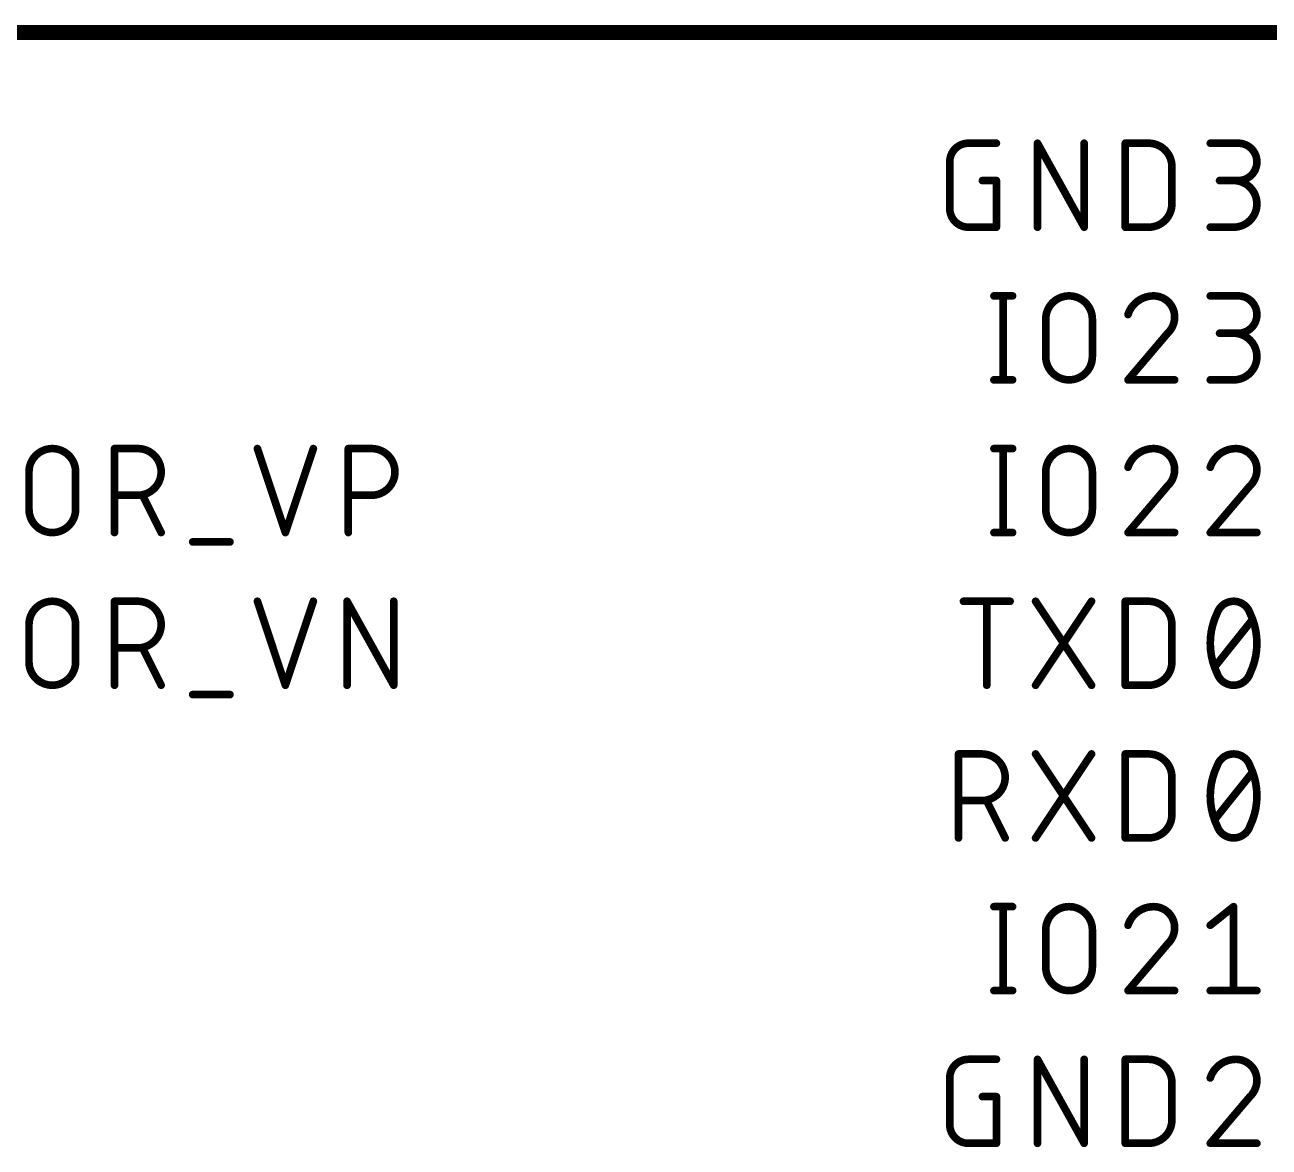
# Model space of a CAD drawing. Extents: x 0 to 389, y 0 to 264.
# Drawn here: x 224.75 to 245.45, y 182.12 to 200.79 of the extents above; entities that cross this region are included whole.
import ezdxf

# ---------------------------------------------------------------- set-up
doc = ezdxf.new("R2010")
doc.units = 0
doc.layers.add('94', color=12, linetype='CONTINUOUS')
doc.layers.add('95', color=251, linetype='CONTINUOUS')

msp = doc.modelspace()

# ---------------------------------------------------------------- linework, layer by layer
at = {"layer": '94', "const_width": 0.254}
msp.add_lwpolyline([(217.17, 200.66), (247.65, 200.66)], dxfattribs=at)
at = {"layer": '95'}
for points, const_width in [([(240.4493, 198.8185, 0.4142), (240.1389, 198.5081)], 0.127), ([(240.4493, 198.8502, 1), (240.4493, 198.7868)], 0.0635), ([(240.4493, 198.7868, 1), (240.4493, 198.8502)], 0.0635), ([(240.915, 198.7868, 1), (240.915, 198.8502)], 0.0635), ([(241.6268, 198.8339, 1), (241.5712, 198.8031)], 0.0635), ([(241.6308, 198.8185, 1), (241.5673, 198.8185)], 0.0635), ([(242.4069, 198.8185, 1), (242.3434, 198.8185)], 0.0635), ([(243.0909, 198.8185, 1), (243.0274, 198.8185)], 0.0635), ([(243.0591, 198.8502, 1), (243.0591, 198.7868)], 0.0635), ([(243.8352, 198.4304, 0.4142), (243.4472, 198.8185)], 0.127), ([(243.4472, 198.8502, 1), (243.4472, 198.7868)], 0.0635), ([(243.4472, 198.7868, 1), (243.4472, 198.8502)], 0.0635), ([(244.4736, 198.8502, 1), (244.4736, 198.7868)], 0.0635), ([(244.9393, 198.1976, 1), (244.9393, 198.8185)], 0.127), ([(244.9393, 198.8502, 1), (244.9393, 198.7868)], 0.0635), ([(244.9393, 198.7868, 1), (244.9393, 198.8502)], 0.0635), ([(240.1706, 198.5081, 1), (240.1071, 198.5081)], 0.0635), ([(240.1071, 198.5081, 1), (240.1706, 198.5081)], 0.0635), ([(243.867, 198.4304, 1), (243.8035, 198.4304)], 0.0635), ([(243.8035, 198.4304, 1), (243.867, 198.4304)], 0.0635), ([(240.6822, 198.2294, 1), (240.6822, 198.1659)], 0.0635), ([(240.9468, 198.1976, 1), (240.8833, 198.1976)], 0.0635), ([(240.915, 198.1659, 1), (240.915, 198.2294)], 0.0635), ([(244.6288, 198.2294, 1), (244.6288, 198.1659)], 0.0635), ([(244.8616, 197.4215, 1), (244.8616, 198.1976)], 0.127), ([(244.8616, 198.2294, 1), (244.8616, 198.1659)], 0.0635), ([(244.9393, 198.2294, 1), (244.9393, 198.1659)], 0.0635), ([(244.9393, 198.1659, 1), (244.9393, 198.2294)], 0.0635), ([(240.1389, 197.7319, 0.4142), (240.4493, 197.4215)], 0.127), ([(240.1706, 197.7319, 1), (240.1071, 197.7319)], 0.0635), ([(240.1071, 197.7319, 1), (240.1706, 197.7319)], 0.0635), ([(243.4472, 197.4215, 0.4142), (243.8352, 197.8096)], 0.127), ([(243.867, 197.8096, 1), (243.8035, 197.8096)], 0.0635), ([(243.8035, 197.8096, 1), (243.867, 197.8096)], 0.0635), ([(240.4493, 197.4532, 1), (240.4493, 197.3898)], 0.0635), ([(240.4493, 197.3898, 1), (240.4493, 197.4532)], 0.0635), ([(240.8833, 197.4215, 1), (240.9468, 197.4215)], 0.0635), ([(240.915, 197.3898, 1), (240.915, 197.4532)], 0.0635), ([(241.5673, 197.4215, 1), (241.6308, 197.4215)], 0.0635), ([(242.3434, 197.4215, 1), (242.4069, 197.4215)], 0.0635), ([(242.3474, 197.4061, 1), (242.4029, 197.4369)], 0.0635), ([(243.0591, 197.4532, 1), (243.0591, 197.3898)], 0.0635), ([(243.0274, 197.4215, 1), (243.0909, 197.4215)], 0.0635), ([(243.4472, 197.4532, 1), (243.4472, 197.3898)], 0.0635), ([(243.4472, 197.3898, 1), (243.4472, 197.4532)], 0.0635), ([(244.4736, 197.4532, 1), (244.4736, 197.3898)], 0.0635), ([(244.8616, 197.4532, 1), (244.8616, 197.3898)], 0.0635), ([(244.8616, 197.3898, 1), (244.8616, 197.4532)], 0.0635), ([(240.8736, 196.3102, 1), (240.8736, 196.2468)], 0.0635), ([(241.0606, 196.2785, 1), (240.9971, 196.2785)], 0.0635), ([(241.1841, 196.2468, 1), (241.1841, 196.3102)], 0.0635), ([(242.512, 195.8904, 1), (241.7359, 195.8904)], 0.127), ([(243.5316, 196.2785, 0.3252), (243.1047, 195.9681)], 0.127), ([(243.8808, 195.9292, 0.4142), (243.5316, 196.2785)], 0.127), ([(243.5316, 196.3102, 1), (243.5316, 196.2468)], 0.0635), ([(243.5316, 196.2468, 1), (243.5316, 196.3102)], 0.0635), ([(244.4736, 196.3102, 1), (244.4736, 196.2468)], 0.0635), ([(244.9393, 195.6576, 1), (244.9393, 196.2785)], 0.127), ([(244.9393, 196.3102, 1), (244.9393, 196.2468)], 0.0635), ([(244.9393, 196.2468, 1), (244.9393, 196.3102)], 0.0635), ([(241.7676, 195.8904, 1), (241.7041, 195.8904)], 0.0635), ([(241.7041, 195.8904, 1), (241.7676, 195.8904)], 0.0635), ([(242.5437, 195.8904, 1), (242.4802, 195.8904)], 0.0635), ([(242.4802, 195.8904, 1), (242.5437, 195.8904)], 0.0635), ([(243.0745, 195.9778, 1), (243.1349, 195.9583)], 0.0635), ([(243.7644, 195.6576, 0.2053), (243.8808, 195.9292)], 0.127), ([(243.9126, 195.9292, 1), (243.8491, 195.9293)], 0.0635), ([(243.8491, 195.9292, 1), (243.9126, 195.9292)], 0.0635), ([(243.7425, 195.6806, 1), (243.7863, 195.6346)], 0.0635), ([(243.7886, 195.637, 1), (243.7402, 195.6782)], 0.0635), ([(244.6288, 195.6894, 1), (244.6288, 195.6259)], 0.0635), ([(244.8616, 194.8815, 1), (244.8616, 195.6576)], 0.127), ([(244.8616, 195.6894, 1), (244.8616, 195.6259)], 0.0635), ([(244.9393, 195.6894, 1), (244.9393, 195.6259)], 0.0635), ([(244.9393, 195.6259, 1), (244.9393, 195.6894)], 0.0635), ([(241.7359, 195.2696, 1), (242.512, 195.2696)], 0.127), ([(241.7676, 195.2696, 1), (241.7041, 195.2696)], 0.0635), ([(241.7041, 195.2696, 1), (241.7676, 195.2696)], 0.0635), ([(242.5437, 195.2696, 1), (242.4802, 195.2696)], 0.0635), ([(242.4802, 195.2696, 1), (242.5437, 195.2696)], 0.0635), ([(240.8736, 194.9133, 1), (240.8736, 194.8498)], 0.0635), ([(240.9971, 194.8815, 1), (241.0606, 194.8815)], 0.0635), ([(241.1841, 194.8498, 1), (241.1841, 194.9133)], 0.0635), ([(243.1047, 194.9133, 1), (243.1047, 194.8498)], 0.0635), ([(243.0805, 194.9021, 1), (243.1289, 194.8609)], 0.0635), ([(243.8808, 194.8498, 1), (243.8808, 194.9133)], 0.0635), ([(244.4736, 194.9133, 1), (244.4736, 194.8498)], 0.0635), ([(244.8616, 194.9133, 1), (244.8616, 194.8498)], 0.0635), ([(244.8616, 194.8498, 1), (244.8616, 194.9133)], 0.0635), ([(225.5937, 193.3504, 1), (224.8176, 193.3504)], 0.127), ([(226.2727, 193.7385, 1), (226.2092, 193.7385)], 0.0635), ([(226.241, 193.7703, 1), (226.241, 193.7068)], 0.0635), ([(226.629, 192.9624, 1), (226.629, 193.7385)], 0.127), ([(226.629, 193.7703, 1), (226.629, 193.7068)], 0.0635), ([(226.629, 193.7068, 1), (226.629, 193.7703)], 0.0635), ([(228.6485, 193.7485, 1), (228.5883, 193.7285)], 0.0635), ([(229.5798, 193.7285, 1), (229.5196, 193.7485)], 0.0635), ([(230.1627, 193.7385, 1), (230.0992, 193.7385)], 0.0635), ([(230.131, 193.7703, 1), (230.131, 193.7068)], 0.0635), ([(230.519, 192.9624, 1), (230.519, 193.7385)], 0.127), ([(230.519, 193.7703, 1), (230.519, 193.7068)], 0.0635), ([(230.519, 193.7068, 1), (230.519, 193.7703)], 0.0635), ([(240.8736, 193.7703, 1), (240.8736, 193.7068)], 0.0635), ([(241.0606, 193.7385, 1), (240.9971, 193.7385)], 0.0635), ([(241.1841, 193.7068, 1), (241.1841, 193.7703)], 0.0635), ([(242.512, 193.3504, 1), (241.7359, 193.3504)], 0.127), ([(243.5316, 193.7385, 0.3252), (243.1047, 193.4281)], 0.127), ([(243.8808, 193.3893, 0.4142), (243.5316, 193.7385)], 0.127), ([(243.5316, 193.7703, 1), (243.5316, 193.7068)], 0.0635), ([(243.5316, 193.7068, 1), (243.5316, 193.7702)], 0.0635), ([(244.9005, 193.7385, 0.3252), (244.4736, 193.4281)], 0.127), ([(245.2497, 193.3893, 0.4142), (244.9005, 193.7385)], 0.127), ([(244.9005, 193.7703, 1), (244.9005, 193.7068)], 0.0635), ([(244.9005, 193.7068, 1), (244.9004, 193.7702)], 0.0635), ([(224.8493, 193.3504, 1), (224.7858, 193.3504)], 0.0635), ([(224.7858, 193.3504, 1), (224.8493, 193.3504)], 0.0635), ([(225.6254, 193.3504, 1), (225.5619, 193.3504)], 0.0635), ([(225.5619, 193.3504, 1), (225.6254, 193.3504)], 0.0635), ([(241.7676, 193.3504, 1), (241.7041, 193.3504)], 0.0635), ([(241.7041, 193.3504, 1), (241.7676, 193.3504)], 0.0635), ([(242.5437, 193.3504, 1), (242.4802, 193.3504)], 0.0635), ([(242.4802, 193.3504, 1), (242.5437, 193.3504)], 0.0635), ([(243.0745, 193.4378, 1), (243.1349, 193.4183)], 0.0635), ([(243.7644, 193.1176, 0.2053), (243.8808, 193.3893)], 0.127), ([(243.9126, 193.3892, 1), (243.8491, 193.3893)], 0.0635), ([(243.8491, 193.3893, 1), (243.9126, 193.3893)], 0.0635), ([(244.4434, 193.4378, 1), (244.5038, 193.4183)], 0.0635), ([(245.1333, 193.1176, 0.2053), (245.2497, 193.3893)], 0.127), ([(245.2814, 193.3892, 1), (245.218, 193.3893)], 0.0635), ([(245.218, 193.3893, 1), (245.2815, 193.3893)], 0.0635), ([(243.7425, 193.1406, 1), (243.7863, 193.0946)], 0.0635), ([(243.7886, 193.097, 1), (243.7402, 193.1382)], 0.0635), ([(245.1114, 193.1406, 1), (245.1552, 193.0946)], 0.0635), ([(245.1575, 193.097, 1), (245.1091, 193.1382)], 0.0635), ([(226.241, 192.9941, 1), (226.241, 192.9306)], 0.0635), ([(226.629, 192.9941, 1), (226.629, 192.9306)], 0.0635), ([(226.629, 192.9306, 1), (226.629, 192.9941)], 0.0635), ([(226.735, 192.9766, 1), (226.6782, 192.9482)], 0.0635), ([(230.131, 192.9941, 1), (230.131, 192.9306)], 0.0635), ([(230.519, 192.9941, 1), (230.519, 192.9306)], 0.0635), ([(230.519, 192.9306, 1), (230.519, 192.9941)], 0.0635), ([(224.8176, 192.7296, 1), (225.5937, 192.7296)], 0.127), ([(224.8493, 192.7296, 1), (224.7858, 192.7296)], 0.0635), ([(224.7858, 192.7296, 1), (224.8493, 192.7296)], 0.0635), ([(225.6254, 192.7296, 1), (225.5619, 192.7296)], 0.0635), ([(225.5619, 192.7296, 1), (225.6254, 192.7296)], 0.0635), ([(241.7359, 192.7296, 1), (242.512, 192.7296)], 0.127), ([(241.7676, 192.7296, 1), (241.7041, 192.7296)], 0.0635), ([(241.7041, 192.7296, 1), (241.7676, 192.7296)], 0.0635), ([(242.5437, 192.7296, 1), (242.4802, 192.7296)], 0.0635), ([(242.4802, 192.7296, 1), (242.5437, 192.7296)], 0.0635), ([(226.2092, 192.3415, 1), (226.2727, 192.3415)], 0.0635), ([(226.9887, 192.3273, 1), (227.0455, 192.3557)], 0.0635), ([(229.0539, 192.3515, 1), (229.1142, 192.3315)], 0.0635), ([(229.0539, 192.3315, 1), (229.1142, 192.3515)], 0.0635), ([(230.0992, 192.3415, 1), (230.1627, 192.3415)], 0.0635), ([(240.8736, 192.3732, 1), (240.8736, 192.3098)], 0.0635), ([(240.9971, 192.3415, 1), (241.0606, 192.3415)], 0.0635), ([(241.1841, 192.3098, 1), (241.1841, 192.3732)], 0.0635), ([(243.0805, 192.3621, 1), (243.1289, 192.3209)], 0.0635), ([(243.1047, 192.3732, 1), (243.1047, 192.3098)], 0.0635), ([(243.8808, 192.3098, 1), (243.8808, 192.3732)], 0.0635), ([(244.4494, 192.3621, 1), (244.4978, 192.3209)], 0.0635), ([(244.4736, 192.3732, 1), (244.4736, 192.3098)], 0.0635), ([(245.2497, 192.3098, 1), (245.2497, 192.3732)], 0.0635), ([(227.5416, 192.218, 1), (227.5416, 192.1545)], 0.0635), ([(228.1625, 192.1545, 1), (228.1625, 192.218)], 0.0635), ([(225.5937, 190.8104, 1), (224.8176, 190.8104)], 0.127), ([(226.2727, 191.1985, 1), (226.2092, 191.1985)], 0.0635), ([(226.241, 191.2302, 1), (226.241, 191.1668)], 0.0635), ([(226.629, 190.4224, 1), (226.629, 191.1985)], 0.127), ([(226.629, 191.2302, 1), (226.629, 191.1668)], 0.0635), ([(226.629, 191.1668, 1), (226.629, 191.2302)], 0.0635), ([(228.6485, 191.2085, 1), (228.5883, 191.1885)], 0.0635), ([(229.5798, 191.1885, 1), (229.5196, 191.2085)], 0.0635), ([(230.1422, 191.1985, 1), (230.0787, 191.1985)], 0.0635), ([(230.1382, 191.2139, 1), (230.0827, 191.1831)], 0.0635), ([(230.9183, 191.1985, 1), (230.8548, 191.1985)], 0.0635), ([(240.367, 191.2302, 1), (240.367, 191.1668)], 0.0635), ([(240.7868, 191.1985, 1), (240.7233, 191.1985)], 0.0635), ([(241.1431, 191.1668, 1), (241.1431, 191.2302)], 0.0635), ([(241.5934, 191.2161, 1), (241.5406, 191.1809)], 0.0635), ([(242.5248, 191.1809, 1), (242.4719, 191.2161)], 0.0635), ([(243.0909, 191.1985, 1), (243.0274, 191.1985)], 0.0635), ([(243.0591, 191.2302, 1), (243.0591, 191.1668)], 0.0635), ([(243.8352, 190.8104, 0.4142), (243.4472, 191.1985)], 0.127), ([(243.4472, 191.2302, 1), (243.4472, 191.1668)], 0.0635), ([(243.4472, 191.1668, 1), (243.4472, 191.2302)], 0.0635), ([(244.8616, 191.1985, 0.3205), (244.59, 191.0045)], 0.127), ([(245.1333, 191.0045, 0.3205), (244.8616, 191.1985)], 0.127), ([(244.8616, 191.2302, 1), (244.8616, 191.1668)], 0.0635), ([(244.8616, 191.1668, 1), (244.8616, 191.2302)], 0.0635), ([(244.59, 191.0045, 0.1139), (244.4736, 190.5)], 0.127), ([(244.56, 191.0148, 1), (244.62, 190.9942)], 0.0635), ([(244.6185, 190.9906, 1), (244.5615, 191.0184)], 0.0635), ([(245.1618, 191.0184, 1), (245.1047, 190.9906)], 0.0635), ([(245.2497, 190.5, 0.1139), (245.1333, 191.0045)], 0.127), ([(245.1033, 190.9942, 1), (245.1633, 191.0148)], 0.0635), ([(245.1969, 190.8682, 1), (245.1473, 190.9079)], 0.0635), ([(224.8493, 190.8104, 1), (224.7858, 190.8104)], 0.0635), ([(224.7858, 190.8104, 1), (224.8493, 190.8104)], 0.0635), ([(225.6254, 190.8104, 1), (225.5619, 190.8104)], 0.0635), ([(225.5619, 190.8104, 1), (225.6254, 190.8104)], 0.0635), ([(243.867, 190.8104, 1), (243.8035, 190.8104)], 0.0635), ([(243.8035, 190.8104, 1), (243.867, 190.8104)], 0.0635), ([(226.241, 190.4541, 1), (226.241, 190.3906)], 0.0635), ([(226.629, 190.4541, 1), (226.629, 190.3906)], 0.0635), ([(226.629, 190.3906, 1), (226.629, 190.4541)], 0.0635), ([(226.735, 190.4366, 1), (226.6782, 190.4082)], 0.0635), ([(244.4736, 190.5, 0.1139), (244.59, 189.9955)], 0.127), ([(244.5053, 190.5, 1), (244.4418, 190.5)], 0.0635), ([(244.4418, 190.5, 1), (244.5053, 190.5)], 0.0635), ([(245.1333, 189.9955, 0.1139), (245.2497, 190.5)], 0.127), ([(245.2815, 190.5, 1), (245.218, 190.5)], 0.0635), ([(245.218, 190.5, 1), (245.2815, 190.5)], 0.0635), ([(224.8176, 190.1896, 1), (225.5937, 190.1896)], 0.127), ([(224.8493, 190.1896, 1), (224.7858, 190.1896)], 0.0635), ([(224.7858, 190.1896, 1), (224.8493, 190.1896)], 0.0635), ([(225.6254, 190.1896, 1), (225.5619, 190.1896)], 0.0635), ([(225.5619, 190.1896, 1), (225.6254, 190.1896)], 0.0635), ([(243.4472, 189.8015, 0.4142), (243.8352, 190.1896)], 0.127), ([(243.867, 190.1896, 1), (243.8035, 190.1896)], 0.0635), ([(243.8035, 190.1896, 1), (243.867, 190.1896)], 0.0635), ([(244.5264, 190.1318, 1), (244.576, 190.0921)], 0.0635), ([(243.0591, 189.8332, 1), (243.0591, 189.7698)], 0.0635), ([(243.4472, 189.8332, 1), (243.4472, 189.7698)], 0.0635), ([(243.4472, 189.7698, 1), (243.4472, 189.8332)], 0.0635), ([(244.59, 189.9955, 0.3205), (244.8616, 189.8015)], 0.127), ([(244.62, 190.0058, 1), (244.56, 189.9852)], 0.0635), ([(244.5615, 189.9816, 1), (244.6185, 190.0094)], 0.0635), ([(244.8616, 189.8015, 0.3205), (245.1333, 189.9955)], 0.127), ([(244.8616, 189.8332, 1), (244.8616, 189.7698)], 0.0635), ([(244.8616, 189.7698, 1), (244.8616, 189.8332)], 0.0635), ([(245.1047, 190.0094, 1), (245.1618, 189.9816)], 0.0635), ([(245.1633, 189.9852, 1), (245.1033, 190.0058)], 0.0635), ([(226.2092, 189.8015, 1), (226.2727, 189.8015)], 0.0635), ([(226.9887, 189.7873, 1), (227.0455, 189.8157)], 0.0635), ([(227.5416, 189.678, 1), (227.5416, 189.6145)], 0.0635), ([(228.1625, 189.6145, 1), (228.1625, 189.678)], 0.0635), ([(229.0539, 189.8115, 1), (229.1142, 189.7915)], 0.0635), ([(229.0539, 189.7915, 1), (229.1142, 189.8115)], 0.0635), ([(230.0787, 189.8015, 1), (230.1422, 189.8015)], 0.0635), ([(230.8548, 189.8015, 1), (230.9183, 189.8015)], 0.0635), ([(230.8588, 189.7861, 1), (230.9143, 189.8169)], 0.0635), ([(240.7233, 189.8015, 1), (240.7868, 189.8015)], 0.0635), ([(241.5406, 189.8191, 1), (241.5934, 189.7839)], 0.0635), ([(242.4719, 189.7839, 1), (242.5248, 189.8191)], 0.0635), ([(243.0274, 189.8015, 1), (243.0909, 189.8015)], 0.0635), ([(240.3164, 188.6585, 1), (240.2529, 188.6585)], 0.0635), ([(240.2847, 188.6902, 1), (240.2847, 188.6268)], 0.0635), ([(240.6727, 187.8824, 1), (240.6727, 188.6585)], 0.127), ([(240.6727, 188.6902, 1), (240.6727, 188.6268)], 0.0635), ([(240.6727, 188.6268, 1), (240.6727, 188.6902)], 0.0635), ([(241.5934, 188.6761, 1), (241.5406, 188.6409)], 0.0635), ([(242.5248, 188.6409, 1), (242.4719, 188.6761)], 0.0635), ([(243.0909, 188.6585, 1), (243.0274, 188.6585)], 0.0635), ([(243.0591, 188.6902, 1), (243.0591, 188.6268)], 0.0635), ([(243.8352, 188.2704, 0.4142), (243.4472, 188.6585)], 0.127), ([(243.4472, 188.6902, 1), (243.4472, 188.6268)], 0.0635), ([(243.4472, 188.6268, 1), (243.4472, 188.6902)], 0.0635), ([(244.8616, 188.6585, 0.3205), (244.59, 188.4645)], 0.127), ([(245.1333, 188.4645, 0.3205), (244.8616, 188.6585)], 0.127), ([(244.8616, 188.6902, 1), (244.8616, 188.6268)], 0.0635), ([(244.8616, 188.6268, 1), (244.8616, 188.6902)], 0.0635), ([(244.59, 188.4645, 0.1139), (244.4736, 187.96)], 0.127), ([(244.56, 188.4748, 1), (244.62, 188.4542)], 0.0635), ([(244.6185, 188.4506, 1), (244.5615, 188.4784)], 0.0635), ([(245.1618, 188.4784, 1), (245.1047, 188.4506)], 0.0635), ([(245.2497, 187.96, 0.1139), (245.1333, 188.4645)], 0.127), ([(245.1033, 188.4542, 1), (245.1633, 188.4748)], 0.0635), ([(245.1969, 188.3282, 1), (245.1473, 188.3679)], 0.0635), ([(243.867, 188.2704, 1), (243.8035, 188.2704)], 0.0635), ([(243.8035, 188.2704, 1), (243.867, 188.2704)], 0.0635), ([(244.4736, 187.96, 0.1139), (244.59, 187.4555)], 0.127), ([(244.5053, 187.96, 1), (244.4418, 187.96)], 0.0635), ([(244.4418, 187.96, 1), (244.5053, 187.96)], 0.0635), ([(245.1333, 187.4555, 0.1139), (245.2497, 187.96)], 0.127), ([(245.2815, 187.96, 1), (245.218, 187.96)], 0.0635), ([(245.218, 187.96, 1), (245.2815, 187.96)], 0.0635), ([(240.2847, 187.9141, 1), (240.2847, 187.8506)], 0.0635), ([(240.6727, 187.9141, 1), (240.6727, 187.8506)], 0.0635), ([(240.6727, 187.8506, 1), (240.6727, 187.9141)], 0.0635), ([(240.7788, 187.8966, 1), (240.722, 187.8682)], 0.0635), ([(243.4472, 187.2615, 0.4142), (243.8352, 187.6496)], 0.127), ([(243.867, 187.6496, 1), (243.8035, 187.6496)], 0.0635), ([(243.8035, 187.6496, 1), (243.867, 187.6496)], 0.0635), ([(244.5264, 187.5918, 1), (244.576, 187.5521)], 0.0635), ([(244.59, 187.4555, 0.3205), (244.8616, 187.2615)], 0.127), ([(244.62, 187.4658, 1), (244.56, 187.4452)], 0.0635), ([(244.5615, 187.4416, 1), (244.6185, 187.4694)], 0.0635), ([(244.8616, 187.2615, 0.3205), (245.1333, 187.4555)], 0.127), ([(245.1047, 187.4694, 1), (245.1618, 187.4416)], 0.0635), ([(245.1633, 187.4452, 1), (245.1033, 187.4658)], 0.0635), ([(240.2529, 187.2615, 1), (240.3164, 187.2615)], 0.0635), ([(241.0324, 187.2473, 1), (241.0892, 187.2757)], 0.0635), ([(241.5406, 187.2791, 1), (241.5934, 187.2439)], 0.0635), ([(242.4719, 187.2439, 1), (242.5248, 187.2791)], 0.0635), ([(243.0591, 187.2933, 1), (243.0591, 187.2298)], 0.0635), ([(243.0274, 187.2615, 1), (243.0909, 187.2615)], 0.0635), ([(243.4472, 187.2932, 1), (243.4472, 187.2298)], 0.0635), ([(243.4472, 187.2298, 1), (243.4472, 187.2933)], 0.0635), ([(244.8616, 187.2932, 1), (244.8616, 187.2298)], 0.0635), ([(244.8616, 187.2298, 1), (244.8616, 187.2932)], 0.0635), ([(240.8736, 186.1502, 1), (240.8736, 186.0868)], 0.0635), ([(241.0606, 186.1185, 1), (240.9971, 186.1185)], 0.0635), ([(241.1841, 186.0868, 1), (241.1841, 186.1502)], 0.0635), ([(242.512, 185.7304, 1), (241.7359, 185.7304)], 0.127), ([(243.5316, 186.1185, 0.3252), (243.1047, 185.8081)], 0.127), ([(243.8808, 185.7692, 0.4142), (243.5316, 186.1185)], 0.127), ([(243.5316, 186.1502, 1), (243.5316, 186.0868)], 0.0635), ([(243.5316, 186.0868, 1), (243.5316, 186.1502)], 0.0635), ([(244.8934, 186.1185, 1), (244.8299, 186.1185)], 0.0635), ([(244.8815, 186.0937, 1), (244.8418, 186.1433)], 0.0635), ([(241.7676, 185.7304, 1), (241.7041, 185.7304)], 0.0635), ([(241.7041, 185.7304, 1), (241.7676, 185.7304)], 0.0635), ([(242.5437, 185.7304, 1), (242.4802, 185.7304)], 0.0635), ([(242.4802, 185.7304, 1), (242.5437, 185.7304)], 0.0635), ([(243.0745, 185.8178, 1), (243.1349, 185.7983)], 0.0635), ([(243.7644, 185.4976, 0.2053), (243.8808, 185.7692)], 0.127), ([(243.9126, 185.7692, 1), (243.8491, 185.7693)], 0.0635), ([(243.8491, 185.7692, 1), (243.9126, 185.7692)], 0.0635), ([(244.4538, 185.8328, 1), (244.4934, 185.7833)], 0.0635), ([(243.7425, 185.5206, 1), (243.7863, 185.4746)], 0.0635), ([(243.7886, 185.477, 1), (243.7402, 185.5182)], 0.0635), ([(241.7359, 185.1096, 1), (242.512, 185.1096)], 0.127), ([(241.7676, 185.1096, 1), (241.7041, 185.1096)], 0.0635), ([(241.7041, 185.1096, 1), (241.7676, 185.1096)], 0.0635), ([(242.5437, 185.1096, 1), (242.4802, 185.1096)], 0.0635), ([(242.4802, 185.1096, 1), (242.5437, 185.1096)], 0.0635), ([(240.8736, 184.7533, 1), (240.8736, 184.6898)], 0.0635), ([(240.9971, 184.7215, 1), (241.0606, 184.7215)], 0.0635), ([(241.1841, 184.6898, 1), (241.1841, 184.7533)], 0.0635), ([(243.1047, 184.7533, 1), (243.1047, 184.6898)], 0.0635), ([(243.0805, 184.7421, 1), (243.1289, 184.7009)], 0.0635), ([(243.8808, 184.6898, 1), (243.8808, 184.7533)], 0.0635), ([(244.4736, 184.7533, 1), (244.4736, 184.6898)], 0.0635), ([(244.8299, 184.7215, 1), (244.8934, 184.7215)], 0.0635), ([(245.2497, 184.6898, 1), (245.2497, 184.7533)], 0.0635), ([(240.4493, 183.5785, 0.4142), (240.1389, 183.2681)], 0.127), ([(240.4493, 183.6103, 1), (240.4493, 183.5468)], 0.0635), ([(240.4493, 183.5468, 1), (240.4493, 183.6102)], 0.0635), ([(240.915, 183.5468, 1), (240.915, 183.6103)], 0.0635), ([(241.6268, 183.5939, 1), (241.5712, 183.5631)], 0.0635), ([(241.6308, 183.5785, 1), (241.5673, 183.5785)], 0.0635), ([(242.4069, 183.5785, 1), (242.3434, 183.5785)], 0.0635), ([(243.0591, 183.6103, 1), (243.0591, 183.5468)], 0.0635), ([(243.0909, 183.5785, 1), (243.0274, 183.5785)], 0.0635), ([(243.8352, 183.1904, 0.4142), (243.4472, 183.5785)], 0.127), ([(243.4472, 183.6103, 1), (243.4472, 183.5468)], 0.0635), ([(243.4472, 183.5468, 1), (243.4472, 183.6103)], 0.0635), ([(244.9005, 183.5785, 0.3252), (244.4736, 183.2681)], 0.127), ([(245.2497, 183.2293, 0.4142), (244.9005, 183.5785)], 0.127), ([(244.9005, 183.6103, 1), (244.9005, 183.5468)], 0.0635), ([(244.9005, 183.5468, 1), (244.9004, 183.6102)], 0.0635), ([(240.1706, 183.2681, 1), (240.1071, 183.2681)], 0.0635), ([(240.1071, 183.2681, 1), (240.1706, 183.2681)], 0.0635), ([(243.867, 183.1904, 1), (243.8035, 183.1904)], 0.0635), ([(244.4434, 183.2778, 1), (244.5038, 183.2583)], 0.0635), ([(245.1333, 182.9576, 0.2053), (245.2497, 183.2293)], 0.127), ([(245.2814, 183.2292, 1), (245.218, 183.2293)], 0.0635), ([(245.218, 183.2293, 1), (245.2815, 183.2293)], 0.0635), ([(240.6822, 182.9894, 1), (240.6822, 182.9259)], 0.0635), ([(240.9468, 182.9576, 1), (240.8833, 182.9576)], 0.0635), ([(240.915, 182.9259, 1), (240.915, 182.9894)], 0.0635), ([(243.8035, 183.1904, 1), (243.867, 183.1904)], 0.0635), ([(245.1575, 182.937, 1), (245.1091, 182.9782)], 0.0635), ([(245.1114, 182.9806, 1), (245.1552, 182.9346)], 0.0635), ([(243.4472, 182.1815, 0.4142), (243.8352, 182.5696)], 0.127), ([(243.867, 182.5696, 1), (243.8035, 182.5696)], 0.0635), ([(240.1389, 182.4919, 0.4142), (240.4493, 182.1815)], 0.127), ([(240.1706, 182.4919, 1), (240.1071, 182.4919)], 0.0635), ([(240.1071, 182.4919, 1), (240.1706, 182.4919)], 0.0635), ([(243.8035, 182.5696, 1), (243.867, 182.5696)], 0.0635), ([(240.4493, 182.2132, 1), (240.4493, 182.1498)], 0.0635), ([(240.4493, 182.1498, 1), (240.4493, 182.2132)], 0.0635), ([(240.8833, 182.1815, 1), (240.9468, 182.1815)], 0.0635), ([(240.915, 182.1498, 1), (240.915, 182.2132)], 0.0635), ([(241.5673, 182.1815, 1), (241.6308, 182.1815)], 0.0635), ([(242.3434, 182.1815, 1), (242.4069, 182.1815)], 0.0635), ([(242.3474, 182.1661, 1), (242.4029, 182.1969)], 0.0635), ([(243.0591, 182.2132, 1), (243.0591, 182.1498)], 0.0635), ([(243.0274, 182.1815, 1), (243.0909, 182.1815)], 0.0635), ([(243.4472, 182.2132, 1), (243.4472, 182.1498)], 0.0635), ([(243.4472, 182.1498, 1), (243.4472, 182.2132)], 0.0635), ([(244.4494, 182.2021, 1), (244.4978, 182.1609)], 0.0635), ([(244.4736, 182.2132, 1), (244.4736, 182.1498)], 0.0635), ([(245.2497, 182.1498, 1), (245.2497, 182.2132)], 0.0635)]:
    msp.add_lwpolyline(points, format="xyb", dxfattribs=dict(at, const_width=const_width))
at = {"layer": '95', "const_width": 0.127}
for points in [[(240.4493, 198.8185), (240.915, 198.8185)], [(241.599, 197.4215), (241.599, 198.8185)], [(241.599, 198.8185), (242.3751, 197.4215)], [(242.3751, 197.4215), (242.3751, 198.8185)], [(243.0591, 197.4215), (243.0591, 198.8185)], [(243.0591, 198.8185), (243.4472, 198.8185)], [(244.4736, 198.8185), (244.9393, 198.8185)], [(240.1389, 197.7319), (240.1389, 198.5081)], [(243.8352, 198.4304), (243.8352, 197.8096)], [(240.6822, 198.1976), (240.915, 198.1976)], [(240.915, 198.1976), (240.915, 197.4215)], [(244.9393, 198.1976), (244.6288, 198.1976)], [(240.915, 197.4215), (240.4493, 197.4215)], [(243.4472, 197.4215), (243.0591, 197.4215)], [(244.4736, 197.4215), (244.8616, 197.4215)], [(240.8736, 196.2785), (241.1841, 196.2785)], [(241.0289, 196.2785), (241.0289, 194.8815)], [(244.4736, 196.2785), (244.9393, 196.2785)], [(241.7359, 195.2696), (241.7359, 195.8904)], [(242.512, 195.8904), (242.512, 195.2696)], [(243.7644, 195.6576), (243.1047, 194.8815)], [(244.9393, 195.6576), (244.6288, 195.6576)], [(240.8736, 194.8815), (241.1841, 194.8815)], [(243.1047, 194.8815), (243.8808, 194.8815)], [(244.4736, 194.8815), (244.8616, 194.8815)], [(226.241, 192.3415), (226.241, 193.7385)], [(226.241, 193.7385), (226.629, 193.7385)], [(228.6184, 193.7385), (229.084, 192.3415)], [(229.084, 192.3415), (229.5497, 193.7385)], [(230.131, 192.3415), (230.131, 193.7385)], [(230.131, 193.7385), (230.519, 193.7385)], [(240.8736, 193.7385), (241.1841, 193.7385)], [(241.0289, 193.7385), (241.0289, 192.3415)], [(224.8176, 192.7296), (224.8176, 193.3504)], [(225.5937, 193.3504), (225.5937, 192.7296)], [(241.7359, 192.7296), (241.7359, 193.3504)], [(242.512, 193.3504), (242.512, 192.7296)], [(243.7644, 193.1176), (243.1047, 192.3415)], [(245.1333, 193.1176), (244.4736, 192.3415)], [(226.629, 192.9624), (226.241, 192.9624)], [(227.0171, 192.3415), (226.7066, 192.9624)], [(230.519, 192.9624), (230.131, 192.9624)], [(240.8736, 192.3415), (241.1841, 192.3415)], [(243.1047, 192.3415), (243.8808, 192.3415)], [(244.4736, 192.3415), (245.2497, 192.3415)], [(227.5416, 192.1863), (228.1625, 192.1863)], [(226.241, 189.8015), (226.241, 191.1985)], [(226.241, 191.1985), (226.629, 191.1985)], [(228.6184, 191.1985), (229.084, 189.8015)], [(229.084, 189.8015), (229.5497, 191.1985)], [(230.1105, 189.8015), (230.1105, 191.1985)], [(230.1105, 191.1985), (230.8866, 189.8015)], [(230.8866, 189.8015), (230.8866, 191.1985)], [(240.367, 191.1985), (241.1431, 191.1985)], [(240.7551, 189.8015), (240.7551, 191.1985)], [(241.567, 189.8015), (242.4984, 191.1985)], [(241.567, 191.1985), (242.4984, 189.8015)], [(243.0591, 189.8015), (243.0591, 191.1985)], [(243.0591, 191.1985), (243.4472, 191.1985)], [(244.5512, 190.1119), (245.1721, 190.8881)], [(224.8176, 190.1896), (224.8176, 190.8104)], [(225.5937, 190.8104), (225.5937, 190.1896)], [(243.8352, 190.8104), (243.8352, 190.1896)], [(226.629, 190.4224), (226.241, 190.4224)], [(227.0171, 189.8015), (226.7066, 190.4224)], [(243.4472, 189.8015), (243.0591, 189.8015)], [(227.5416, 189.6463), (228.1625, 189.6463)], [(240.2847, 187.2615), (240.2847, 188.6585)], [(240.2847, 188.6585), (240.6727, 188.6585)], [(241.567, 187.2615), (242.4984, 188.6585)], [(241.567, 188.6585), (242.4984, 187.2615)], [(243.0591, 187.2615), (243.0591, 188.6585)], [(243.0591, 188.6585), (243.4472, 188.6585)], [(244.5512, 187.5719), (245.1721, 188.3481)], [(243.8352, 188.2704), (243.8352, 187.6496)], [(240.6727, 187.8824), (240.2847, 187.8824)], [(241.0608, 187.2615), (240.7504, 187.8824)], [(243.4472, 187.2615), (243.0591, 187.2615)], [(240.8736, 186.1185), (241.1841, 186.1185)], [(241.0289, 186.1185), (241.0289, 184.7215)], [(244.4736, 185.8081), (244.8616, 186.1185)], [(244.8616, 186.1185), (244.8616, 184.7215)], [(241.7359, 185.1096), (241.7359, 185.7304)], [(242.512, 185.7304), (242.512, 185.1096)], [(243.7644, 185.4976), (243.1047, 184.7215)], [(240.8736, 184.7215), (241.1841, 184.7215)], [(243.1047, 184.7215), (243.8808, 184.7215)], [(244.4736, 184.7215), (245.2497, 184.7215)], [(240.4493, 183.5785), (240.915, 183.5785)], [(241.599, 182.1815), (241.599, 183.5785)], [(241.599, 183.5785), (242.3751, 182.1815)], [(242.3751, 182.1815), (242.3751, 183.5785)], [(243.0591, 182.1815), (243.0591, 183.5785)], [(243.0591, 183.5785), (243.4472, 183.5785)], [(240.1389, 182.4919), (240.1389, 183.2681)], [(243.8352, 183.1904), (243.8352, 182.5696)], [(240.6822, 182.9576), (240.915, 182.9576)], [(240.915, 182.9576), (240.915, 182.1815)], [(245.1333, 182.9576), (244.4736, 182.1815)], [(240.915, 182.1815), (240.4493, 182.1815)], [(243.4472, 182.1815), (243.0591, 182.1815)], [(244.4736, 182.1815), (245.2497, 182.1815)]]:
    msp.add_lwpolyline(points, dxfattribs=at)

doc.saveas('drawing.dxf')
